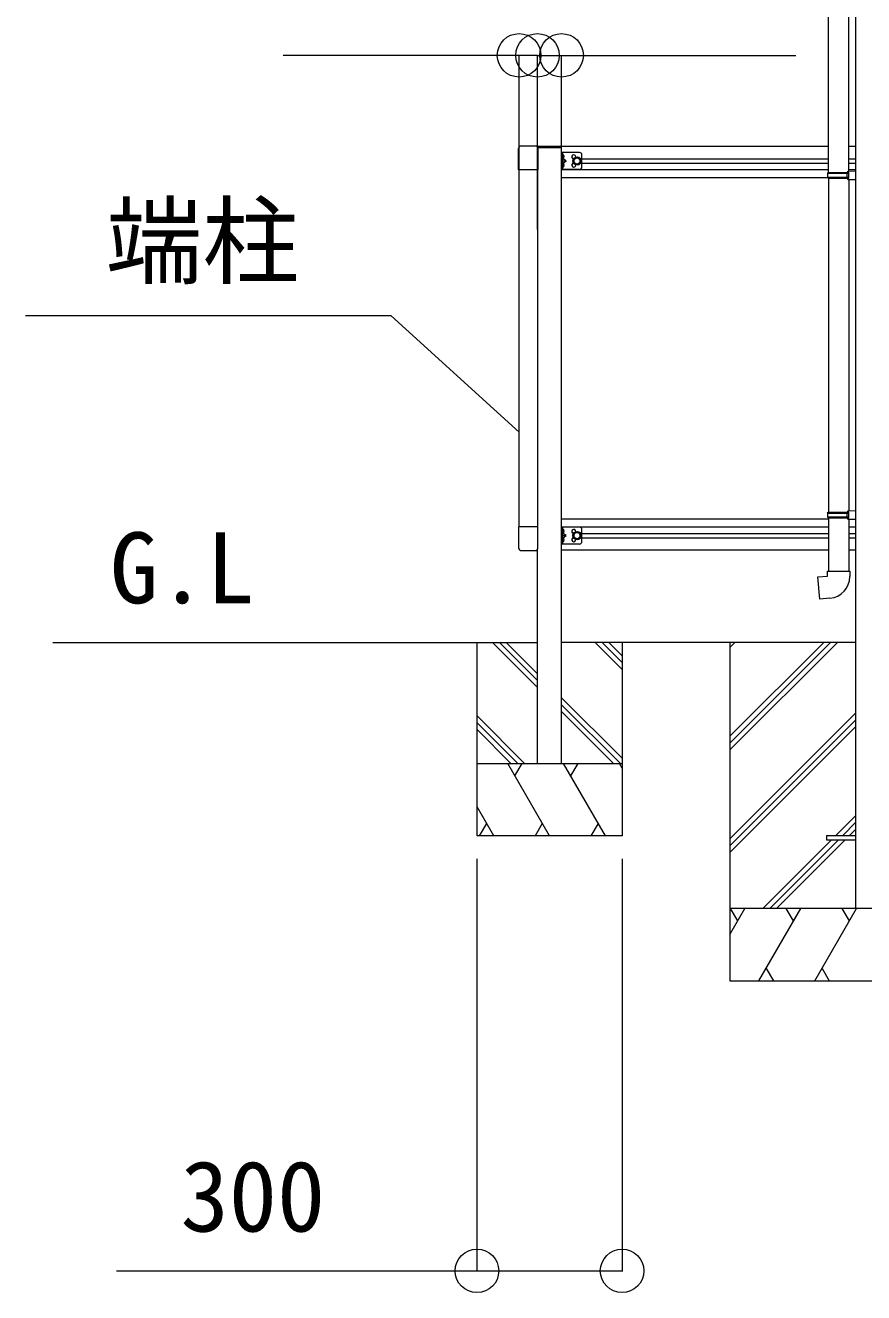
# Model space of a CAD drawing. Units: millimetres, scale not verified. Extents: x -29696 to 25304, y -20999 to 19001.
# Drawn here: x -13511 to -11778, y -17138 to -14517 of the extents above; entities that cross this region are included whole.
import ezdxf
from ezdxf.enums import TextEntityAlignment as Align

# ---------------------------------------------------------------- set-up
doc = ezdxf.new("R2010")
doc.units = ezdxf.units.MM
doc.header["$LTSCALE"] = 100
for name, color, linetype, lineweight in [('0-2_YKK_N1', 2, 'Continuous', 9), ('0-3_YKK_Z1', 7, 'Continuous', 9), ('0-4_YKK_A1', 4, 'Continuous', 9)]:
    doc.layers.add(name, color=color, linetype=linetype, lineweight=lineweight)
doc.styles.add('ＭＳ ゴシック', font='')
doc.styles.get('ＭＳ ゴシック').set_extended_font_data('MS Gothic')

msp = doc.modelspace()

# ---------------------------------------------------------------- linework, layer by layer
at = {"layer": '0-2_YKK_N1'}
for p, q in [((-12490.2, -14938.8), (-12490.2, -14579.7)), ((-12452.2, -14578.7), (-12402.2, -14578.7)), ((-12452.2, -14938.8), (-12452.2, -14579.7)), ((-12452.2, -14920.2), (-12452.2, -14579.7)), ((-12402.2, -14578.7), (-11917.7, -14578.7)), ((-12402.2, -14920.2), (-12402.2, -14579.7)), ((-12577.2, -16240.9), (-12577.2, -17094.5)), ((-12277.2, -16240.9), (-12277.2, -17094.5)), ((-13322.6, -17093.5), (-12277.2, -17093.5))]:
    msp.add_line(p, q, dxfattribs=at)
for points in [[(-12452.2, -14578.7), (-12490.2, -14578.7), (-12978.1, -14578.7)], [(-12490.2, -15358.1), (-12754.9, -15117.5), (-13511.1, -15117.5)]]:
    msp.add_lwpolyline(points, dxfattribs=at)
for centre in [(-12490.2, -14578.7), (-12452.2, -14578.7), (-12452.2, -14578.7), (-12402.2, -14578.7), (-12577.2, -17093.5), (-12277.2, -17093.5)]:
    msp.add_circle(centre, 45, dxfattribs=at)
at = {"layer": '0-3_YKK_Z1'}
for p, q in [((-13454.2, -15793.6), (-12452.2, -15793.6)), ((-12577.1, -16193.6), (-12577.1, -15793.6)), ((-12452.1, -15886.3), (-12544.9, -15793.6)), ((-12452.1, -15872.2), (-12530.7, -15793.6)), ((-12452.1, -15858), (-12516.6, -15793.6)), ((-11794.2, -15793.6), (-12402.2, -15793.6)), ((-12277.1, -15849.2), (-12332.8, -15793.6)), ((-12277.1, -15835), (-12318.6, -15793.6)), ((-12277.1, -15820.9), (-12304.5, -15793.6)), ((-12277.1, -15793.6), (-12277.1, -16193.6)), ((-12054.2, -15793.6), (-12054.2, -16493.5)), ((-12054.2, -15987.5), (-11860.2, -15793.6)), ((-12054.2, -16001.7), (-11846.1, -15793.6)), ((-12054.2, -16015.8), (-11831.9, -15793.6)), ((-12054.2, -15803.7), (-12044, -15793.6)), ((-12277.1, -16033), (-12402.1, -15908)), ((-12280.7, -16043.6), (-12402.1, -15922.2)), ((-12294.9, -16043.6), (-12402.1, -15936.3)), ((-12054.2, -16199.7), (-11794.2, -15939.7)), ((-12478.7, -16043.6), (-12577.1, -15945.2)), ((-12492.9, -16043.6), (-12577.1, -15959.3)), ((-12054.2, -16213.8), (-11794.2, -15953.8)), ((-12507, -16043.6), (-12577.1, -15973.4)), ((-12054.2, -16227.9), (-11794.2, -15967.9)), ((-12577.2, -16043.6), (-12277.2, -16043.6)), ((-12427.1, -16193.5), (-12513.7, -16043.6)), ((-12498.7, -16069.5), (-12483.7, -16043.5)), ((-12311.7, -16193.5), (-12398.3, -16043.5)), ((-12383.3, -16069.5), (-12368.3, -16043.6)), ((-12277.1, -16053.4), (-12282.8, -16043.5)), ((-12542.6, -16193.5), (-12577.1, -16133.7)), ((-12557.6, -16167.6), (-12572.6, -16193.5)), ((-12442.1, -16167.6), (-12457.1, -16193.5)), ((-12326.6, -16167.6), (-12341.7, -16193.5)), ((-11835.1, -16192.7), (-11794.2, -16151.8)), ((-11820.9, -16192.7), (-11794.2, -16165.9)), ((-12277.1, -16193.6), (-12577.1, -16193.6)), ((-11985.9, -16343.6), (-11844.1, -16201.7)), ((-11971.8, -16343.6), (-11829.9, -16201.7)), ((-11957.7, -16343.6), (-11815.8, -16201.7)), ((-11806.8, -16192.7), (-11794.2, -16180.1)), ((-12054.2, -16397.5), (-12023, -16343.5)), ((-11454.2, -16343.6), (-12054.2, -16343.6)), ((-12038, -16369.5), (-12053, -16343.5)), ((-11994.2, -16493.5), (-11907.6, -16343.5)), ((-11922.6, -16369.5), (-11937.6, -16343.6)), ((-11878.7, -16493.5), (-11792.1, -16343.6)), ((-11807.1, -16369.5), (-11822.1, -16343.5)), ((-11979.2, -16467.6), (-11964.2, -16493.5)), ((-11863.7, -16467.6), (-11848.7, -16493.5)), ((-12054.2, -16493.5), (-11454.2, -16493.5))]:
    msp.add_line(p, q, dxfattribs=at)
at = {"layer": '0-4_YKK_A1'}
for p, q in [((-11794.2, -13866.6), (-11794.2, -16343.6)), ((-11850.2, -14820.8), (-11850.2, -14129.8)), ((-11808.2, -14818.2), (-11808.2, -14132.3)), ((-12491.2, -14815.4), (-12491.2, -14771.7)), ((-12485.7, -14766.2), (-12456.7, -14766.2)), ((-12452.2, -14766.6), (-12402.2, -14766.6)), ((-12452.2, -14766.6), (-12452.2, -14768.4)), ((-12451.6, -14769.6), (-12402.2, -14769.6)), ((-12451.2, -14771.7), (-12451.2, -14815.4)), ((-12402.2, -16043.6), (-12402.2, -14766.6)), ((-12402.2, -14766.7), (-11850.2, -14766.7)), ((-12402.2, -14814.7), (-12402.2, -14779.7)), ((-12365.2, -14779.7), (-12402.2, -14779.7)), ((-12402.2, -14785.5), (-12399.7, -14785.5)), ((-12399.7, -14787.1), (-12400.3, -14788.2)), ((-12399.7, -14814.7), (-12399.7, -14779.7)), ((-12399.7, -14783.5), (-12399.4, -14783.5)), ((-12399.7, -14783.5), (-12399.7, -14792.9)), ((-12397.6, -14786.1), (-12399.6, -14787.1)), ((-12399.4, -14783.5), (-12399.4, -14792.9)), ((-12360.2, -14809.7), (-12360.2, -14784.7)), ((-11808.2, -14766.7), (-11794.2, -14766.7)), ((-12402.2, -14791), (-12399.7, -14791)), ((-12402.2, -14803.5), (-12399.7, -14803.5)), ((-12402.2, -14809), (-12399.7, -14809)), ((-12399.7, -14789.4), (-12400.3, -14788.2)), ((-12399.7, -14805.1), (-12400.3, -14806.2)), ((-12399.7, -14807.4), (-12400.3, -14806.2)), ((-12399.4, -14792.9), (-12399.7, -14792.9)), ((-12399.7, -14797.2), (-12392.7, -14797.2)), ((-12399.4, -14801.5), (-12399.7, -14801.5)), ((-12399.7, -14810.9), (-12399.7, -14801.5)), ((-12399.7, -14810.9), (-12399.4, -14810.9)), ((-12397.6, -14790.4), (-12399.6, -14789.4)), ((-12397.6, -14804.1), (-12399.6, -14805.1)), ((-12397.6, -14808.4), (-12399.6, -14807.4)), ((-12399.4, -14810.9), (-12399.4, -14801.5)), ((-12360.2, -14792.7), (-11850.2, -14792.7)), ((-12360.2, -14801.7), (-11850.2, -14801.7)), ((-11808.2, -14792.7), (-11794.2, -14792.7)), ((-11808.2, -14801.7), (-11794.2, -14801.7)), ((-12451.2, -14815.4), (-12491.2, -14815.4)), ((-12490.2, -15554), (-12490.2, -14815.4)), ((-12452.2, -14815.4), (-12452.2, -15554)), ((-12365.2, -14814.7), (-12402.2, -14814.7)), ((-12402.2, -14815.2), (-11850.2, -14815.2)), ((-12402.2, -14831.2), (-11852.2, -14831.2)), ((-11852.2, -14822.8), (-11851.2, -14820.8)), ((-11852.2, -14822.8), (-11808.2, -14822.8)), ((-11852.2, -14822.8), (-11852.2, -14830.8)), ((-11852.2, -14830.8), (-11808.2, -14830.8)), ((-11852.2, -14830.8), (-11851.2, -14832.8)), ((-11851.2, -14820.8), (-11808.2, -14820.8)), ((-11851.2, -14832.8), (-11808.2, -14832.8)), ((-11850.2, -14832.8), (-11850.2, -15523.6)), ((-11812.7, -14822.8), (-11813.1, -14820.8)), ((-11810.2, -14818.3), (-11794.2, -14817.8)), ((-11810.2, -14820.3), (-11810.2, -14818.3)), ((-11810.2, -14820.3), (-11808.2, -14820.3)), ((-11810.2, -14835.3), (-11810.2, -14833.3)), ((-11810.2, -14835.3), (-11794.2, -14835.7)), ((-11808.2, -14815.2), (-11794.2, -14815.2)), ((-11808.2, -14835.3), (-11808.2, -15521.1)), ((-11794.2, -14817.8), (-11794.2, -14835.7)), ((-11810.2, -15521.1), (-11794.2, -15520.7)), ((-11810.2, -15523.1), (-11810.2, -15521.1)), ((-11794.2, -15520.7), (-11794.2, -15538.6)), ((-11850.2, -15538.2), (-12402.2, -15538.2)), ((-11852.2, -15525.6), (-11851.2, -15523.6)), ((-11852.2, -15525.6), (-11808.2, -15525.6)), ((-11852.2, -15525.6), (-11852.2, -15533.6)), ((-11852.2, -15533.6), (-11808.2, -15533.6)), ((-11852.2, -15533.6), (-11851.2, -15535.6)), ((-11851.2, -15523.6), (-11808.2, -15523.6)), ((-11851.2, -15535.6), (-11808.2, -15535.6)), ((-11850.2, -15535.6), (-11850.2, -15646.1)), ((-11812.7, -15525.6), (-11813.1, -15523.6)), ((-11810.2, -15523.1), (-11808.2, -15523.1)), ((-11810.2, -15538.1), (-11810.2, -15536.1)), ((-11810.2, -15538.1), (-11794.2, -15538.6)), ((-11808.2, -15538.2), (-11808.2, -15646.1)), ((-12491.2, -15554), (-12491.2, -15597.7)), ((-12451.2, -15554), (-12491.2, -15554)), ((-12451.2, -15597.7), (-12451.2, -15554)), ((-12402.2, -15554.2), (-11850.2, -15554.2)), ((-12402.2, -15589.7), (-12402.2, -15554.7)), ((-12365.2, -15554.7), (-12402.2, -15554.7)), ((-12402.2, -15560.5), (-12399.7, -15560.5)), ((-12402.2, -15566), (-12399.7, -15566)), ((-12399.7, -15562.1), (-12400.3, -15563.2)), ((-12399.7, -15564.4), (-12400.3, -15563.2)), ((-12399.7, -15589.7), (-12399.7, -15554.7)), ((-12399.7, -15558.5), (-12399.4, -15558.5)), ((-12399.7, -15558.5), (-12399.7, -15567.9)), ((-12399.4, -15567.9), (-12399.7, -15567.9)), ((-12399.7, -15572.2), (-12392.7, -15572.2)), ((-12397.6, -15561.1), (-12399.6, -15562.1)), ((-12397.6, -15565.4), (-12399.6, -15564.4)), ((-12399.4, -15558.5), (-12399.4, -15567.9)), ((-12360.2, -15584.7), (-12360.2, -15559.7)), ((-12360.2, -15567.7), (-11850.2, -15567.7)), ((-11808.2, -15554.2), (-11794.2, -15554.2)), ((-11808.2, -15567.7), (-11794.2, -15567.7)), ((-12402.2, -15578.5), (-12399.7, -15578.5)), ((-12402.2, -15584), (-12399.7, -15584)), ((-12365.2, -15589.7), (-12402.2, -15589.7)), ((-12399.7, -15580.1), (-12400.3, -15581.2)), ((-12399.7, -15582.4), (-12400.3, -15581.2)), ((-12399.4, -15576.5), (-12399.7, -15576.5)), ((-12399.7, -15585.9), (-12399.7, -15576.5)), ((-12399.7, -15585.9), (-12399.4, -15585.9)), ((-12397.6, -15579.1), (-12399.6, -15580.1)), ((-12397.6, -15583.4), (-12399.6, -15582.4)), ((-12399.4, -15585.9), (-12399.4, -15576.5)), ((-12360.2, -15576.7), (-11850.2, -15576.7)), ((-11808.2, -15576.7), (-11794.2, -15576.7)), ((-12485.7, -15603.2), (-12456.7, -15603.2)), ((-12452.2, -16043.6), (-12452.2, -15600.7)), ((-11850.2, -15602.7), (-12402.2, -15602.7)), ((-11794.2, -15602.7), (-11808.2, -15602.7)), ((-11852.2, -15646.1), (-11806.2, -15646.1)), ((-11852.2, -15656.1), (-11852.2, -15646.1)), ((-11806.2, -15646.1), (-11806.2, -15657.1)), ((-11854.2, -16192.7), (-11854.2, -16201.7)), ((-11854.2, -16192.7), (-11794.2, -16192.7)), ((-11854.2, -16201.7), (-11794.2, -16201.7))]:
    msp.add_line(p, q, dxfattribs=at)
for points in [[(-12399.1, -14801.8), (-12392.7, -14797.2), (-12399.1, -14792.7)], [(-11812.7, -14822.8), (-11812.7, -14830.8), (-11813.1, -14832.8)], [(-11810.2, -14833.3), (-11808.2, -14833.3), (-11808.2, -14820.3)], [(-11812.7, -15525.6), (-11812.7, -15533.6), (-11813.1, -15535.6)], [(-11810.2, -15536.1), (-11808.2, -15536.1), (-11808.2, -15523.1)], [(-12399.1, -15576.8), (-12392.7, -15572.2), (-12399.1, -15567.7)], [(-11847.3, -15701.9), (-11868.1, -15703.7), (-11872.1, -15657.9), (-11852.2, -15656.1)]]:
    msp.add_lwpolyline(points, dxfattribs=at)
for points in [[(-12370.2, -14789.7), (-12376.7, -14793.5), (-12376.7, -14801), (-12370.2, -14804.8), (-12363.7, -14801), (-12363.7, -14793.5)], [(-12370.2, -15564.7), (-12376.7, -15568.5), (-12376.7, -15576), (-12370.2, -15579.8), (-12363.7, -15576), (-12363.7, -15568.5)]]:
    msp.add_lwpolyline(points, close=True, dxfattribs=at)
for centre, radius in [((-12370.2, -14797.2), 8.5), ((-12370.2, -14797.2), 7.5), ((-12370.2, -14797.2), 6.5), ((-12370.2, -15572.2), 8.5), ((-12370.2, -15572.2), 7.5), ((-12370.2, -15572.2), 6.5)]:
    msp.add_circle(centre, radius, dxfattribs=at)
for centre, radius, start, end in [((-12485.7, -14771.7), 5.5, 90, 180), ((-12456.7, -14771.7), 5.5, 0, 90), ((-12403.3, -14788.2), 6.1, 309.6019, 50.3981), ((-12377.2, -14788.7), 4.25, 353.7057, 265.2392), ((-12365.2, -14784.7), 5, 0, 90), ((-12403.3, -14806.2), 6.1, 309.6019, 50.3981), ((-12377.2, -14805.7), 4.25, 94.7608, 6.2943), ((-12365.2, -14809.7), 5, 270, 0), ((-12403.3, -15563.2), 6.1, 309.6019, 50.3981), ((-12377.2, -15563.7), 4.25, 353.7057, 265.2392), ((-12365.2, -15559.7), 5, 0, 90), ((-12485.7, -15597.7), 5.5, 180, 270), ((-12456.7, -15597.7), 5.5, 270, 0), ((-12403.3, -15581.2), 6.1, 309.6019, 50.3981), ((-12377.2, -15580.7), 4.25, 94.7608, 6.2943), ((-12365.2, -15584.7), 5, 270, 0), ((-11851.2, -15657.1), 45, 275, 0)]:
    msp.add_arc(centre, radius, start, end, dxfattribs=at)

# ---------------------------------------------------------------- texts
at = {"layer": '0-2_YKK_N1', "color": 4, "style": 'ＭＳ ゴシック'}
for s, p in [('端柱', (-13344.9, -15080)), ('300', (-13190.2, -17056.1))]:
    msp.add_text(s, height=146.6, dxfattribs=at).set_placement(p, align=Align.BOTTOM_LEFT)
at = {"layer": '0-3_YKK_Z1', "color": 4, "style": 'ＭＳ ゴシック'}
msp.add_text('G.L', height=146.6, dxfattribs=at).set_placement((-13336.1, -15756.1), align=Align.BOTTOM_LEFT)

doc.saveas('drawing.dxf')
